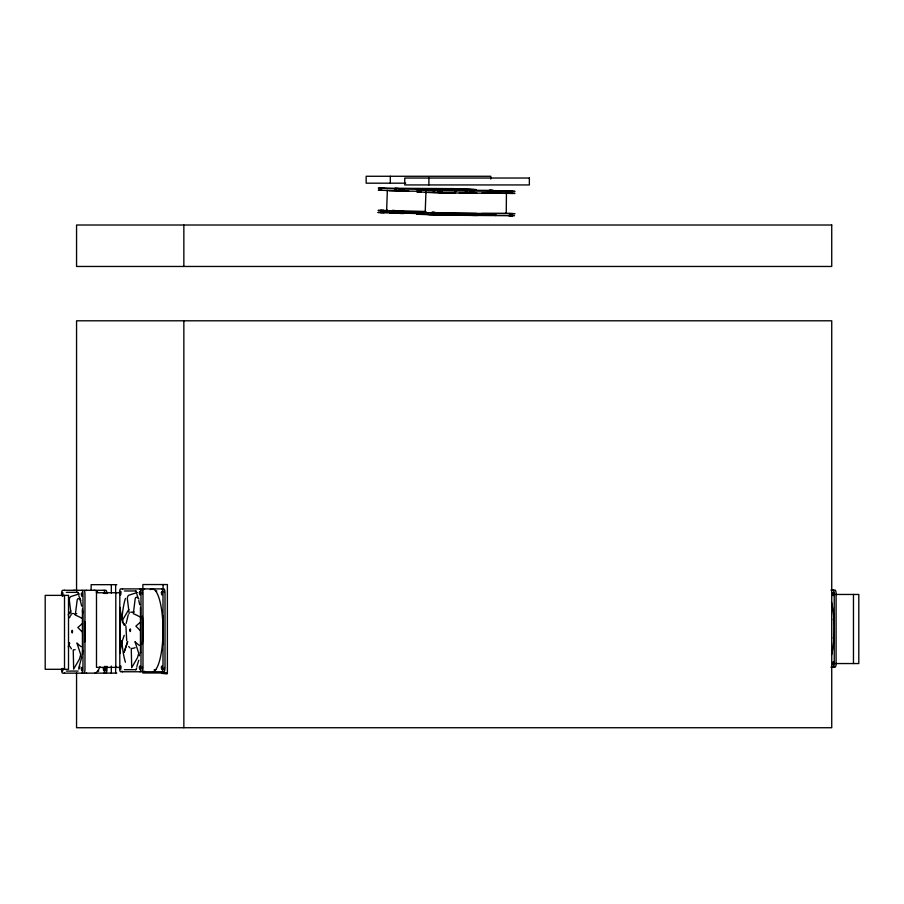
<?xml version="1.0" encoding="UTF-8"?>
<svg xmlns="http://www.w3.org/2000/svg" width="904" height="904" viewBox="0 0 904 904"><rect width="100%" height="100%" fill="white"/><g stroke="black" fill="none" stroke-linecap="round" stroke-linejoin="round"><path stroke-width="1.36" d="M387.511 210.858L386.629 210.745L387.353 190.439M390.505 212.881L391.986 212.948A94.208 0.949 0.6 0 1 407.162 212.982L416.733 213.242M425.931 192.19L425.208 212.508L426.089 212.621M427.682 213.773L427.954 214.655M477.764 215.446L472.916 215.401L472.928 214.587M481.549 213.468L506.24 213.355L506.443 193.083L481.753 193.196M62.071 668.474L62.591 671.073L63.099 668.474M164.471 667.627L164.076 669.627M125.927 626.336L126.729 640.721M82.479 653.355L82.422 654.609L82.422 608.833M120.13 651.976L120.085 653.219L120.085 607.443M140.504 651.976L140.459 653.219L140.459 607.443M82.501 652.643L82.716 650.417M120.153 651.264L121.837 642.213L124.232 635.309M142.38 594.086L142.38 592.007M142.38 668.655L142.38 666.587M126.164 623.444L128.266 614.709M103.44 593.397L103.903 592.357L104.367 593.397M833.296 619.681L833.963 617.601M81.676 657.377L78.817 667.819M162.709 618.46L163.319 616.065M138.798 660.225L136.854 666.44M80.49 655.456L79.507 659.005L73.653 669.118L73.235 649.886A37.471 16.814 -69.4 0 0 75.145 649.66M138.515 654.078L137.532 657.615L131.69 667.74L131.272 648.507A37.471 16.814 -69.4 0 0 135.159 647.659M68.286 646.846L69.54 642.993M127.566 641.614L124.029 652.519L127.679 641.806M62.851 596.222L62.591 592.357L62.319 596.222M106.175 670.802L106.175 667.208M68.794 645.445L69.653 643.196M69.563 617.714L70.342 615.839M68.195 614.844L70.794 610.81M128.82 609.42L123.08 619.195A2.78 0.893 -66.2 0 0 122.492 622.472L125.611 625.218M387.579 210.304L386.675 211.163M426.157 212.067L425.253 212.926M505.494 193.524L506.183 192.823M468.204 190.473L470.509 189.422L458.351 188.868L460.622 190.134M506.794 192.236L509.088 191.185L496.929 190.631L499.2 191.885M394.698 189.467L396.381 188.891M385.68 212.067L383.985 212.655M433.276 191.23L434.971 190.642M424.258 213.83L422.563 214.417M431.558 189.422L436.598 188.608M452.508 190.371L457.548 189.569M470.136 191.185L475.176 190.371M491.087 192.134L496.126 191.332M460.565 214.666L456.475 215.22M72.343 613.646L73.473 613.488M130.684 612.223L134.176 612.098M79.156 593.939L70.783 596.583A2.78 1.605 -78 0 0 69.337 600.267L71.179 615.104M137.193 592.561L128.809 595.205A2.78 1.605 -78 0 0 127.362 598.889L129.215 613.714M416.043 213.525L417.219 213.48M454.622 215.276L455.808 215.242M378.053 212.451L382.641 212.519M514.794 213.672L441.638 213.186C428.767 213.005 455.006 213.254 436.632 213.107L416.654 212.191L425.185 212.214M514.591 215.717L508.715 215.638L509.698 215.638M392.404 210.609L394.325 210.598M431.942 212.372L433.875 212.361M429.084 214.711L430.564 214.711A94.208 0.949 0.6 0 1 445.74 214.734L461.277 215.129A60.715 0.61 0.6 0 1 472.43 215.389L472.939 215.412M405.659 183.184L366.165 183.184L366.165 176.269L490.77 176.269L490.77 179.037M116.774 584.673L91.146 584.673L91.146 590.289M830.957 590.12L835.104 590.12A3.853 0.994 -90 0 1 836.098 593.973L836.098 663.333A3.853 0.994 -90 0 1 835.104 667.186L830.957 667.186M73.563 590.357L74.908 590.357M93.575 590.357L94.92 590.357A41.437 10.724 -90 0 1 97.564 592.312M124.356 590.979L136.176 590.979M155.624 590.979L156.821 590.979M66.32 592.357L78.151 592.357M96.219 592.357L97.971 592.357M835.578 594.459L858.8 594.459L858.8 663.547L835.578 663.547M124.356 669.694L136.176 669.694M154.245 669.694L155.996 669.694M66.32 671.073L78.151 671.073M97.598 671.073L98.796 671.073M142.888 672.983L167.387 672.983L167.387 584.549L142.888 584.549L142.888 590.165M116.774 673.107L84.603 673.152A4.147 1.073 -90 0 1 84.388 673.073M383.375 188.201L384.358 188.19L378.313 188.122L400.201 189.094L476.431 189.625L454.531 188.653L380.313 188.145L382.889 188.19M451.514 188.642L450.587 188.653L452.056 188.687M471.368 189.546C468.035 189.591 476.758 189.58 473.436 189.603M419.874 189.908C416.541 189.942 425.287 189.93 421.953 189.964M444.915 189.908L452.96 189.919A2.723 0.825 16.4 0 1 454.961 190.269M381.273 190.168L380.29 190.179L381.816 190.213M490.092 190.405L489.166 190.416L515.02 191.377L438.124 190.846L416.868 189.897L421.467 189.953M509.946 191.309C506.624 191.354 515.337 191.332 512.014 191.365M487.516 191.671L491.539 191.682A2.723 0.825 16.4 0 1 493.539 192.032M419.851 191.93L418.868 191.942L420.925 191.976L416.868 191.919L441.728 192.857M509.924 193.343L508.929 193.343L510.986 193.388M512.003 193.399L512.986 193.388L510.929 193.343M381.07 210.44C377.94 210.474 386.449 210.451 383.149 210.496M419.659 212.203C416.45 212.237 425.061 212.214 421.727 212.259M381.059 212.463C377.906 212.496 386.449 212.485 383.126 212.519M416.789 212.948L405.647 212.937A60.715 0.61 0.6 0 1 390.957 212.903L389.375 212.892M509.72 213.604C506.579 213.638 515.122 213.626 511.8 213.66M419.637 214.225C416.507 214.259 425.004 214.248 421.705 214.282M448.587 214.7L467.763 214.779A94.208 0.949 0.6 0 0 465.944 214.734M490.341 214.734L488.928 214.734L494.793 214.79M511.777 215.694L512.76 215.683L510.24 215.683M419.806 189.885L490.578 190.416M491.686 190.462L493.166 190.462L490.036 190.382M381.759 190.168L378.29 190.156L404.19 191.117L402.709 191.128M441.31 190.857C445.898 190.846 434.745 190.789 441.084 190.88M421.456 191.286L400.189 191.072L402.483 191.139M441.288 192.891L514.986 193.411L506.918 193.038M388.008 210.462L378.087 210.417L401.986 211.389M392.2 210.496L395.003 210.519M402.506 211.4L403.986 211.389L403.365 211.367M425.456 211.581L399.93 211.355L400.54 211.367M432.18 212.27L434.982 212.293M380.991 212.44L387.986 212.496M378.188 212.463L417.038 213.547M427.965 214.259L416.642 214.214L440.836 215.197M441.073 215.186L442.542 215.175L438.485 215.141L511.845 215.717M451.446 188.62L454.576 188.699L453.051 188.665M465.922 190.62C461.91 190.608 470.396 190.699 466.181 190.62M510.41 193.343L511.506 193.388M476.826 193.162L459.311 192.993M381.556 210.44L382.663 210.496M476.623 213.434L427.479 212.689M510.206 213.615L511.314 213.66M401.907 213.378L399.907 213.378L402.257 213.446M401.964 213.423L403.964 213.412L402.438 213.378M420.123 214.225L421.219 214.282M489.787 214.711L492.917 214.779L490.567 214.711M452.237 188.631L453.028 188.642M490.815 190.394L491.606 190.405M441.062 192.902C435.253 192.755 443.785 192.947 442.158 192.857M402.28 211.412L400.969 211.378M425.581 211.559L388.901 210.926M427.377 188.891C423.275 188.812 431.807 188.947 427.603 188.857M471.899 189.591L472.894 189.569M445.118 190.1L460.983 190.281M487.663 191.908L499.562 192.043A2.723 1.073 -3.6 0 1 500.274 192.089M418.213 191.207L420.722 191.241M401.93 211.344L402.947 211.367M455.571 192.947L427.682 192.416M408.676 191.072L389.104 190.654M505.392 213.242L514.658 213.66M454.87 190.959L456.045 191.015M416.292 189.196L417.467 189.252M433.92 190.009L435.095 190.066M395.342 188.247L396.517 188.303M426.292 192.349L425.411 192.247M387.714 190.586L386.833 190.484M435.762 190.089L442.022 191.219M397.184 188.326L403.444 189.467M495.889 215.502L490.861 214.621M434.722 214.971L433.66 214.621M396.144 213.208L395.082 212.858M129.916 647.829L128.684 646.518M138.967 598.923L137.238 597.567A2.78 1.605 78 0 0 135.171 598.889L133.329 613.714A37.471 22.95 44.3 0 1 139.792 616.833M80.942 600.301L79.213 598.945A2.78 1.605 78 0 0 77.145 600.267L75.292 615.104A37.471 22.95 44.3 0 1 81.755 618.212M425.682 192.01L426.349 192.767M392.596 210.542L393.274 211.299M71.405 648.846L69.947 646.45M164.076 591.046L164.449 592.515M124.232 625.365L121.837 618.46L120.153 609.409M136.854 594.233L137.973 597.386M78.817 595.612L79.947 598.764M833.963 639.693L833.296 637.614M106.175 592.629L106.367 593.397M139.544 655.739L134.967 641.614A37.471 16.871 69.6 0 0 139.227 645.332M81.518 657.118L76.942 642.993A37.471 16.871 69.6 0 0 81.19 646.71M79.733 598.075L81.676 606.053M162.709 642.213L163.319 644.608M138.798 600.448L139.702 604.674M82.501 610.788L82.716 613.014M853.466 594.459L853.466 663.547M428.891 178.031L428.891 184.936M390.313 176.269L390.313 183.184M183.851 225.017L183.851 266.465M183.851 320.796L183.851 727.731M163.07 584.549L163.07 588.753M115.802 592.753L115.802 667.367M115.644 584.673L115.644 593.092M115.644 666.09L115.644 673.107M111.328 584.673L111.328 593.092M111.328 666.09L111.328 673.107M106.977 666.248L106.977 669.005A4.147 1.073 -90 0 1 105.904 673.152M104.977 666.248L104.977 669.005A4.147 1.073 -90 0 1 103.903 673.152M76.557 591.148L76.557 320.796L831.736 320.796L831.736 727.731L76.557 727.731L76.557 672.813M64.512 595.374L64.512 669.299M167.15 673.898A274.217 264.872 90 0 1 161.545 673.333M167.127 673.175A274.217 264.872 90 0 1 161.522 672.463M467.797 214.734A60.715 0.61 0.6 0 0 470.374 214.79L485.911 215.175A94.208 0.949 0.6 0 0 496.319 215.208M476.159 215.412A94.208 0.949 0.6 0 1 463.888 215.141L487.425 215.22A60.715 0.61 0.6 0 1 495.833 215.231M437.875 191.207A2.723 0.836 14.5 0 1 438.417 191.173M61.517 594.425A4.147 1.073 -90 0 1 62.591 590.289L83.891 590.289A4.147 1.073 -90 0 1 84.965 594.425L84.965 631.591L84.874 626.529A41.437 10.724 90 0 0 84.626 621.41M64.173 590.606A4.147 1.073 90 0 1 64.591 590.289M86.603 673.152A4.147 1.073 -90 0 1 86.388 673.073M84.626 642.021A41.437 10.724 -90 0 0 84.874 636.913L84.965 631.851L84.965 669.005A4.147 1.073 90 0 1 83.891 673.152L62.591 673.152A4.147 1.073 90 0 1 61.517 669.005M79.981 666.7A41.437 10.724 -90 0 1 78.806 669.209M99.994 666.7A41.437 10.724 -90 0 1 94.92 673.073M64.591 673.152A4.147 1.073 -90 0 1 64.376 673.073M86.185 590.606A4.147 1.073 -90 0 1 86.603 590.289M84.185 590.606A4.147 1.073 90 0 1 84.603 590.289L105.904 590.289A4.147 1.073 -90 0 1 106.954 593.623M103.903 590.289A4.147 1.073 -90 0 1 104.954 593.623M81.891 590.289A4.147 1.073 -90 0 1 82.965 594.425L82.965 669.005A4.147 1.073 90 0 1 81.891 673.152M77.552 592.312A41.437 10.724 90 0 1 78.806 594.222M82.366 632.088A37.471 0.825 45.3 0 0 77.857 627.512L82.015 623.85A2.78 0.893 66.2 0 1 82.546 623.896M74.478 614.11A37.471 32.849 89.8 0 1 76.716 613.658M119.543 593.047A4.147 1.073 -90 0 1 120.616 588.899L141.917 588.899A4.147 1.073 -90 0 1 142.99 593.047L142.99 630.201L142.911 625.139A41.437 10.724 90 0 0 142.357 616.302M144.629 671.762A4.147 1.073 -90 0 1 144.03 671.073M142.03 671.073A4.147 1.073 -90 0 0 142.629 671.762L163.929 671.762A4.147 1.073 -90 0 0 165.003 667.627L165.003 593.047A4.147 1.073 -90 0 0 163.929 588.899L142.629 588.899A4.147 1.073 90 0 0 141.871 590.12M122.413 588.979A4.147 1.073 90 0 1 122.616 588.899M142.357 644.371A41.437 10.724 -90 0 0 142.911 635.523L142.99 630.461L142.99 667.627A4.147 1.073 90 0 1 141.917 671.762L120.616 671.762A4.147 1.073 90 0 1 119.543 667.627M136.832 667.83A41.437 10.724 -90 0 1 135.589 669.74M152.957 588.979A41.437 10.724 -90 0 1 162.923 625.139L163.002 630.201L163.002 593.047A4.147 1.073 -90 0 0 161.929 588.899M152.957 671.695A41.437 10.724 -90 0 0 162.923 635.523L163.002 630.461L163.002 667.627A4.147 1.073 -90 0 1 161.929 671.762M150.267 589.634A41.437 10.724 -90 0 1 151.612 588.979M122.616 671.762A4.147 1.073 -90 0 1 122.017 671.073M144.425 588.979A4.147 1.073 -90 0 1 144.629 588.899M139.917 588.899A4.147 1.073 -90 0 1 140.99 593.047L140.99 667.627A4.147 1.073 90 0 1 139.917 671.762M125.43 662.259A41.437 10.724 90 0 1 121.882 640.642M121.882 620.031A41.437 10.724 90 0 1 125.43 598.403M135.589 590.922A41.437 10.724 90 0 1 136.832 592.843M140.402 630.709A37.471 0.825 45.3 0 0 135.882 626.133L140.041 622.472A2.78 0.893 66.2 0 1 140.583 622.506M831.533 602.267A38.533 9.978 90 0 1 834.155 623.816L834.234 628.529L834.234 593.973A3.853 0.994 -90 0 0 833.239 590.12M831.533 655.027A38.533 9.978 90 0 0 834.155 633.478L834.234 628.766L834.234 663.333A3.853 0.994 -90 0 1 833.239 667.186M71.845 631.32C72.365 636.563 72.998 627.342 71.845 631.32M129.871 629.941C130.368 635.15 131.069 626.02 129.871 629.941M81.371 593.894C81.857 601.149 83.078 589.092 81.371 593.894M81.371 668.474C81.857 675.729 83.078 663.672 81.371 668.474M103.384 668.474C103.858 675.729 105.09 663.672 103.384 668.474M120.096 592.515C120.582 599.77 121.803 587.713 120.096 592.515M120.096 667.084C120.582 674.35 121.803 662.293 120.096 667.084M139.397 592.515C139.883 599.77 141.103 587.713 139.397 592.515M139.397 667.084C139.883 674.35 141.103 662.293 139.397 667.084M161.409 592.515C161.895 599.77 163.115 587.713 161.409 592.515M161.409 667.084C161.895 674.35 163.115 662.293 161.409 667.084M832.753 593.476C833.205 600.222 834.347 589.012 832.753 593.476M832.753 662.824C833.205 669.581 834.347 658.361 832.753 662.824M400.212 189.049L404.201 189.094L400.212 189.049M529.36 178.031L404.743 178.031L404.743 184.936L529.36 184.936L529.36 178.031M831.736 225.017L76.557 225.017L76.557 266.465L831.736 266.465L831.736 225.017M119.803 592.753L96.491 592.753L96.491 667.367L119.803 667.367L119.803 592.753M68.512 595.374L45.2 595.374L45.2 669.299L68.512 669.299L68.512 595.374"/></g></svg>
